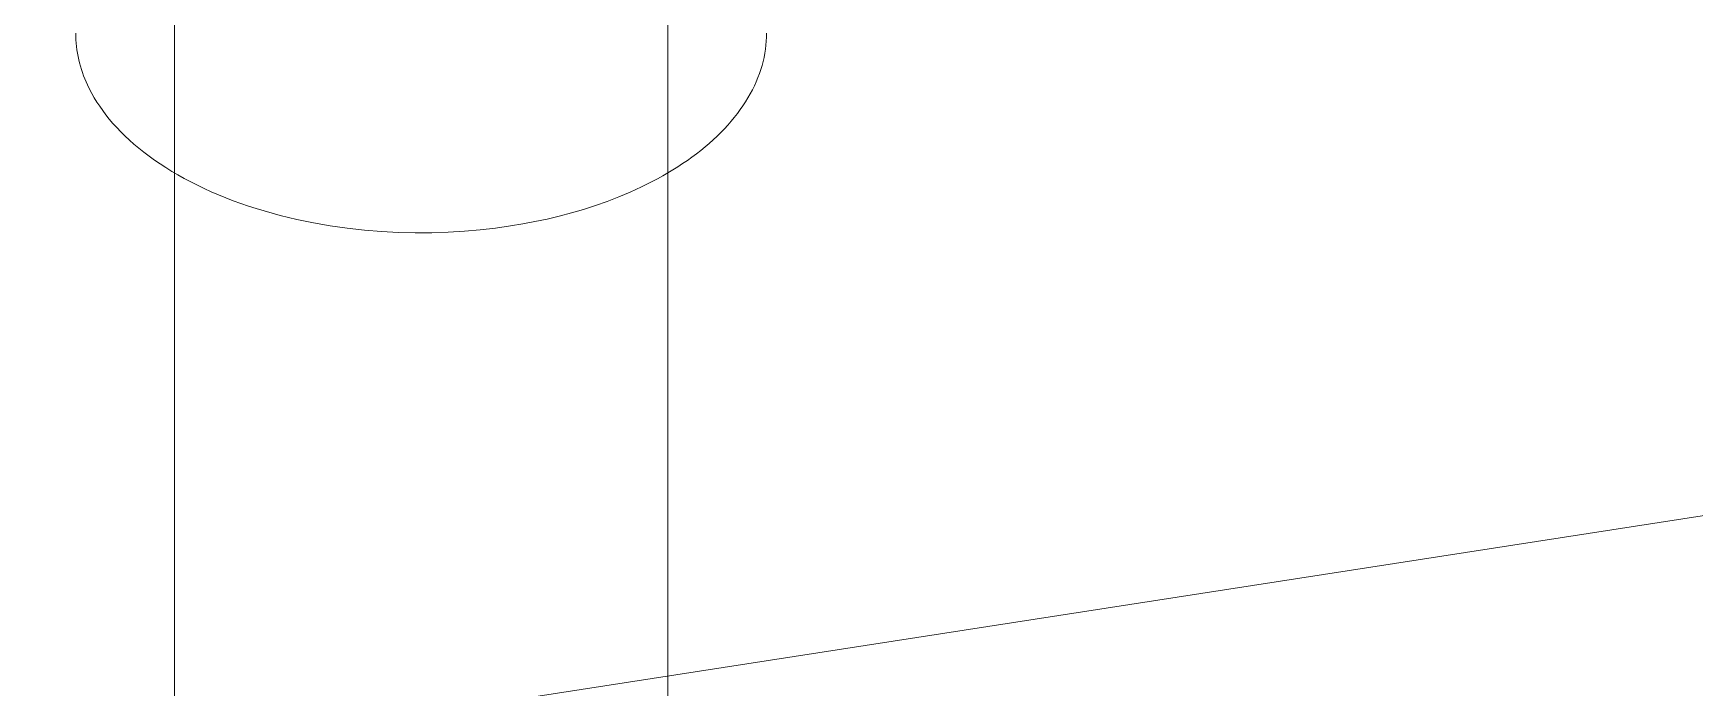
# Model space of a CAD drawing. Header units: inches. Extents: x -4 to 200, y 0 to 129.
# Drawn here: x 179.026 to 180.209, y 91.735 to 92.201 of the extents above; entities that cross this region are included whole.
import ezdxf

# ---------------------------------------------------------------- set-up
doc = ezdxf.new("R2010")
doc.units = ezdxf.units.IN
doc.layers.add('ZANO_R', color=7, linetype='Continuous', lineweight=0)

msp = doc.modelspace()

# ---------------------------------------------------------------- linework, layer by layer
at = {"layer": 'ZANO_R'}
for p, q in [((179.12646, 88.98901), (179.12646, 92.42923)), ((179.4777, 92.42903), (179.4777, 88.98901)), ((179.05622, 92.20098), (179.05626, 92.19862)), ((179.05626, 92.19862), (179.05637, 92.19626)), ((179.5479, 92.19815), (179.54795, 92.20098)), ((179.05637, 92.19626), (179.05655, 92.1939)), ((179.05655, 92.1939), (179.05678, 92.19153)), ((179.05678, 92.19153), (179.05709, 92.18918)), ((179.05709, 92.18918), (179.05746, 92.18682)), ((179.05746, 92.18682), (179.05789, 92.18448)), ((179.54614, 92.18383), (179.5467, 92.18671)), ((179.5467, 92.18671), (179.54715, 92.18958)), ((179.54715, 92.18958), (179.5475, 92.19245)), ((179.5475, 92.19245), (179.54775, 92.1953)), ((179.54775, 92.1953), (179.5479, 92.19815)), ((179.05789, 92.18448), (179.05839, 92.18215)), ((179.05839, 92.18215), (179.05895, 92.17983)), ((179.05895, 92.17983), (179.05958, 92.17753)), ((179.05958, 92.17753), (179.06026, 92.17526)), ((179.06026, 92.17526), (179.06101, 92.173)), ((179.54287, 92.17227), (179.54385, 92.17516)), ((179.54385, 92.17516), (179.54472, 92.17805)), ((179.54472, 92.17805), (179.54548, 92.18094)), ((179.54548, 92.18094), (179.54614, 92.18383)), ((179.06101, 92.173), (179.06182, 92.17077)), ((179.06182, 92.17077), (179.06269, 92.16856)), ((179.06269, 92.16856), (179.06361, 92.16638)), ((179.06361, 92.16638), (179.06459, 92.16424)), ((179.06459, 92.16424), (179.06606, 92.16121)), ((179.53787, 92.16076), (179.53928, 92.16363)), ((179.53928, 92.16363), (179.54058, 92.1665)), ((179.54058, 92.1665), (179.54178, 92.16939)), ((179.54178, 92.16939), (179.54287, 92.17227)), ((179.06606, 92.16121), (179.06767, 92.15816)), ((179.06767, 92.15816), (179.0694, 92.15512)), ((179.0694, 92.15512), (179.07127, 92.15207)), ((179.07127, 92.15207), (179.07328, 92.14902)), ((179.53116, 92.14942), (179.53299, 92.15223)), ((179.53299, 92.15223), (179.53473, 92.15506)), ((179.53473, 92.15506), (179.53635, 92.15791)), ((179.53635, 92.15791), (179.53787, 92.16076)), ((179.07328, 92.14902), (179.07543, 92.14597)), ((179.07543, 92.14597), (179.07771, 92.14293)), ((179.07771, 92.14293), (179.08014, 92.1399)), ((179.08014, 92.1399), (179.08271, 92.13688)), ((179.52275, 92.13838), (179.525, 92.14111)), ((179.525, 92.14111), (179.52716, 92.14386)), ((179.52716, 92.14386), (179.52921, 92.14663)), ((179.52921, 92.14663), (179.53116, 92.14942)), ((179.08271, 92.13688), (179.08542, 92.13388)), ((179.08542, 92.13388), (179.08827, 92.1309)), ((179.08827, 92.1309), (179.09127, 92.12793)), ((179.09127, 92.12793), (179.09441, 92.12499)), ((179.50996, 92.12518), (179.51271, 92.12776)), ((179.51271, 92.12776), (179.51537, 92.13037)), ((179.51537, 92.13037), (179.51793, 92.13301)), ((179.51793, 92.13301), (179.52039, 92.13568)), ((179.52039, 92.13568), (179.52275, 92.13838)), ((179.09441, 92.12499), (179.0977, 92.12208)), ((179.0977, 92.12208), (179.10112, 92.1192)), ((179.10112, 92.1192), (179.10469, 92.11635)), ((179.10469, 92.11635), (179.1084, 92.11354)), ((179.49805, 92.11526), (179.50116, 92.11768)), ((179.50116, 92.11768), (179.50418, 92.12014)), ((179.50418, 92.12014), (179.50712, 92.12265)), ((179.50712, 92.12265), (179.50996, 92.12518)), ((179.1084, 92.11354), (179.11225, 92.11077)), ((179.11225, 92.11077), (179.11623, 92.10805)), ((179.11623, 92.10805), (179.12035, 92.10537)), ((179.12035, 92.10537), (179.1246, 92.10274)), ((179.47771, 92.10164), (179.48129, 92.10379)), ((179.48129, 92.10379), (179.48479, 92.106)), ((179.48479, 92.106), (179.48822, 92.10824)), ((179.48822, 92.10824), (179.49158, 92.11054)), ((179.49158, 92.11054), (179.49486, 92.11287)), ((179.49486, 92.11287), (179.49805, 92.11526)), ((179.1246, 92.10274), (179.12899, 92.10017)), ((179.12899, 92.10017), (179.13349, 92.09765)), ((179.13349, 92.09765), (179.13813, 92.0952)), ((179.13813, 92.0952), (179.14288, 92.09281)), ((179.14288, 92.09281), (179.14775, 92.09048)), ((179.45888, 92.09164), (179.46659, 92.09549)), ((179.46659, 92.09549), (179.47036, 92.09749)), ((179.47036, 92.09749), (179.47407, 92.09954)), ((179.47407, 92.09954), (179.47771, 92.10164)), ((179.14775, 92.09048), (179.15273, 92.08822)), ((179.15273, 92.08822), (179.15782, 92.08603)), ((179.15782, 92.08603), (179.16301, 92.08392)), ((179.16301, 92.08392), (179.1683, 92.08188)), ((179.1683, 92.08188), (179.17368, 92.07993)), ((179.42619, 92.07844), (179.43459, 92.08141)), ((179.43459, 92.08141), (179.44285, 92.0846)), ((179.44285, 92.0846), (179.45096, 92.08801)), ((179.45096, 92.08801), (179.45888, 92.09164)), ((179.17368, 92.07993), (179.17915, 92.07805)), ((179.17915, 92.07805), (179.1847, 92.07625)), ((179.1847, 92.07625), (179.19033, 92.07454)), ((179.19033, 92.07454), (179.2018, 92.07137)), ((179.2018, 92.07137), (179.2135, 92.06856)), ((179.2135, 92.06856), (179.22539, 92.06611)), ((179.38307, 92.06695), (179.39176, 92.06881)), ((179.39176, 92.06881), (179.40045, 92.07089)), ((179.40045, 92.07089), (179.4091, 92.07318)), ((179.4091, 92.07318), (179.41768, 92.0757)), ((179.41768, 92.0757), (179.42619, 92.07844)), ((179.22539, 92.06611), (179.23741, 92.06403)), ((179.23741, 92.06403), (179.24953, 92.06231)), ((179.24953, 92.06231), (179.26168, 92.06096)), ((179.26168, 92.06096), (179.27383, 92.05997)), ((179.27383, 92.05997), (179.28592, 92.05934)), ((179.28592, 92.05934), (179.29791, 92.05905)), ((179.29791, 92.05905), (179.30976, 92.0591)), ((179.30976, 92.0591), (179.32144, 92.05947)), ((179.32144, 92.05947), (179.3329, 92.06015)), ((179.3329, 92.06015), (179.34412, 92.06112)), ((179.34412, 92.06112), (179.35507, 92.06236)), ((179.35507, 92.06236), (179.36572, 92.06387)), ((179.36572, 92.06387), (179.37438, 92.0653)), ((179.37438, 92.0653), (179.38307, 92.06695)), ((181.47487, 92.05275), (171.63614, 90.53069))]:
    msp.add_line(p, q, dxfattribs=at)

doc.saveas('drawing.dxf')
